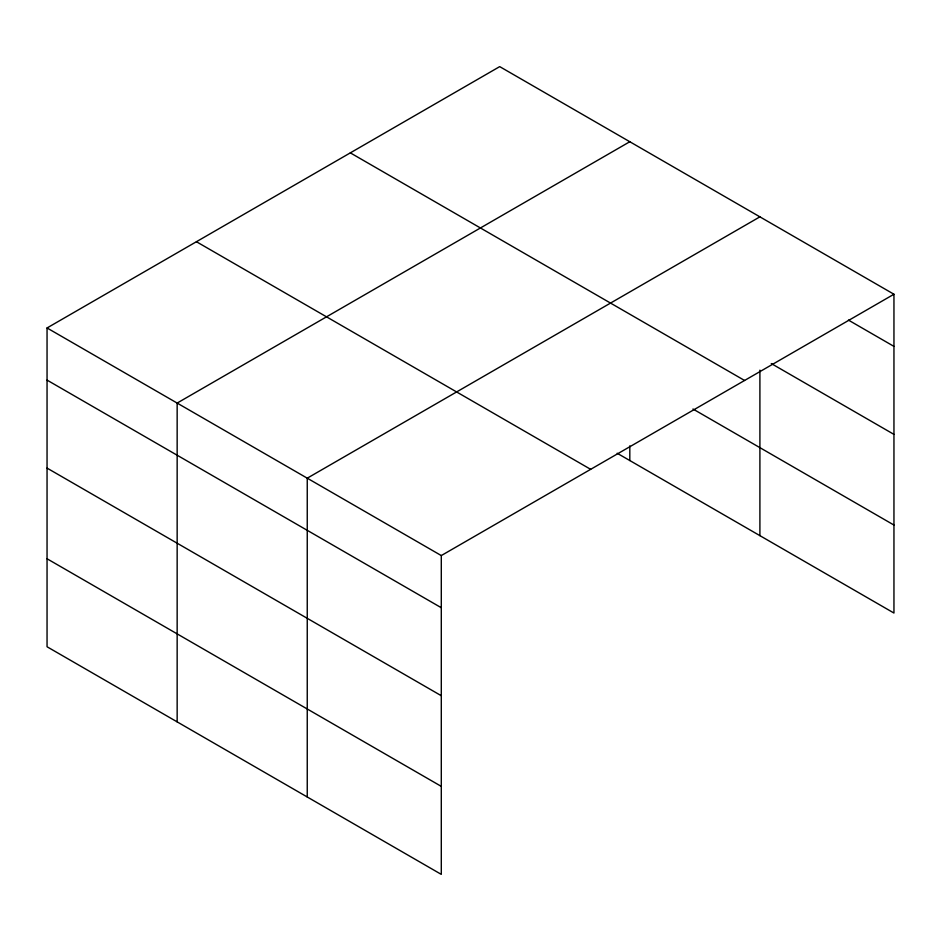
<?xml version="1.0" encoding="UTF-8"?>
<svg xmlns="http://www.w3.org/2000/svg" width="941" height="941" viewBox="0 0 941 941"><rect width="100%" height="100%" fill="white"/><g stroke="black" fill="none" stroke-linecap="round" stroke-linejoin="round"><path stroke-width="1.41" d="M47.05 327.962L441.294 555.566L441.294 874.377L47.05 646.761L47.05 327.962L499.706 66.623L893.95 294.239L893.95 613.038L617.178 453.244M629.811 141.726L177.155 403.066L177.155 721.876M759.905 216.842L307.248 478.181L307.248 796.992M441.294 555.566L893.95 294.239M848.429 320.093L893.95 346.382M771.291 363.555L893.95 434.377M350.334 152.865L744.578 380.47M692.964 409.006L893.95 525.043M196.422 241.719L590.666 469.336M47.05 380.105L441.294 607.721M47.05 468.1L441.294 695.717M47.05 558.766L441.294 786.382M759.905 370.154L759.905 535.652M629.811 445.869L629.811 460.537"/></g></svg>
